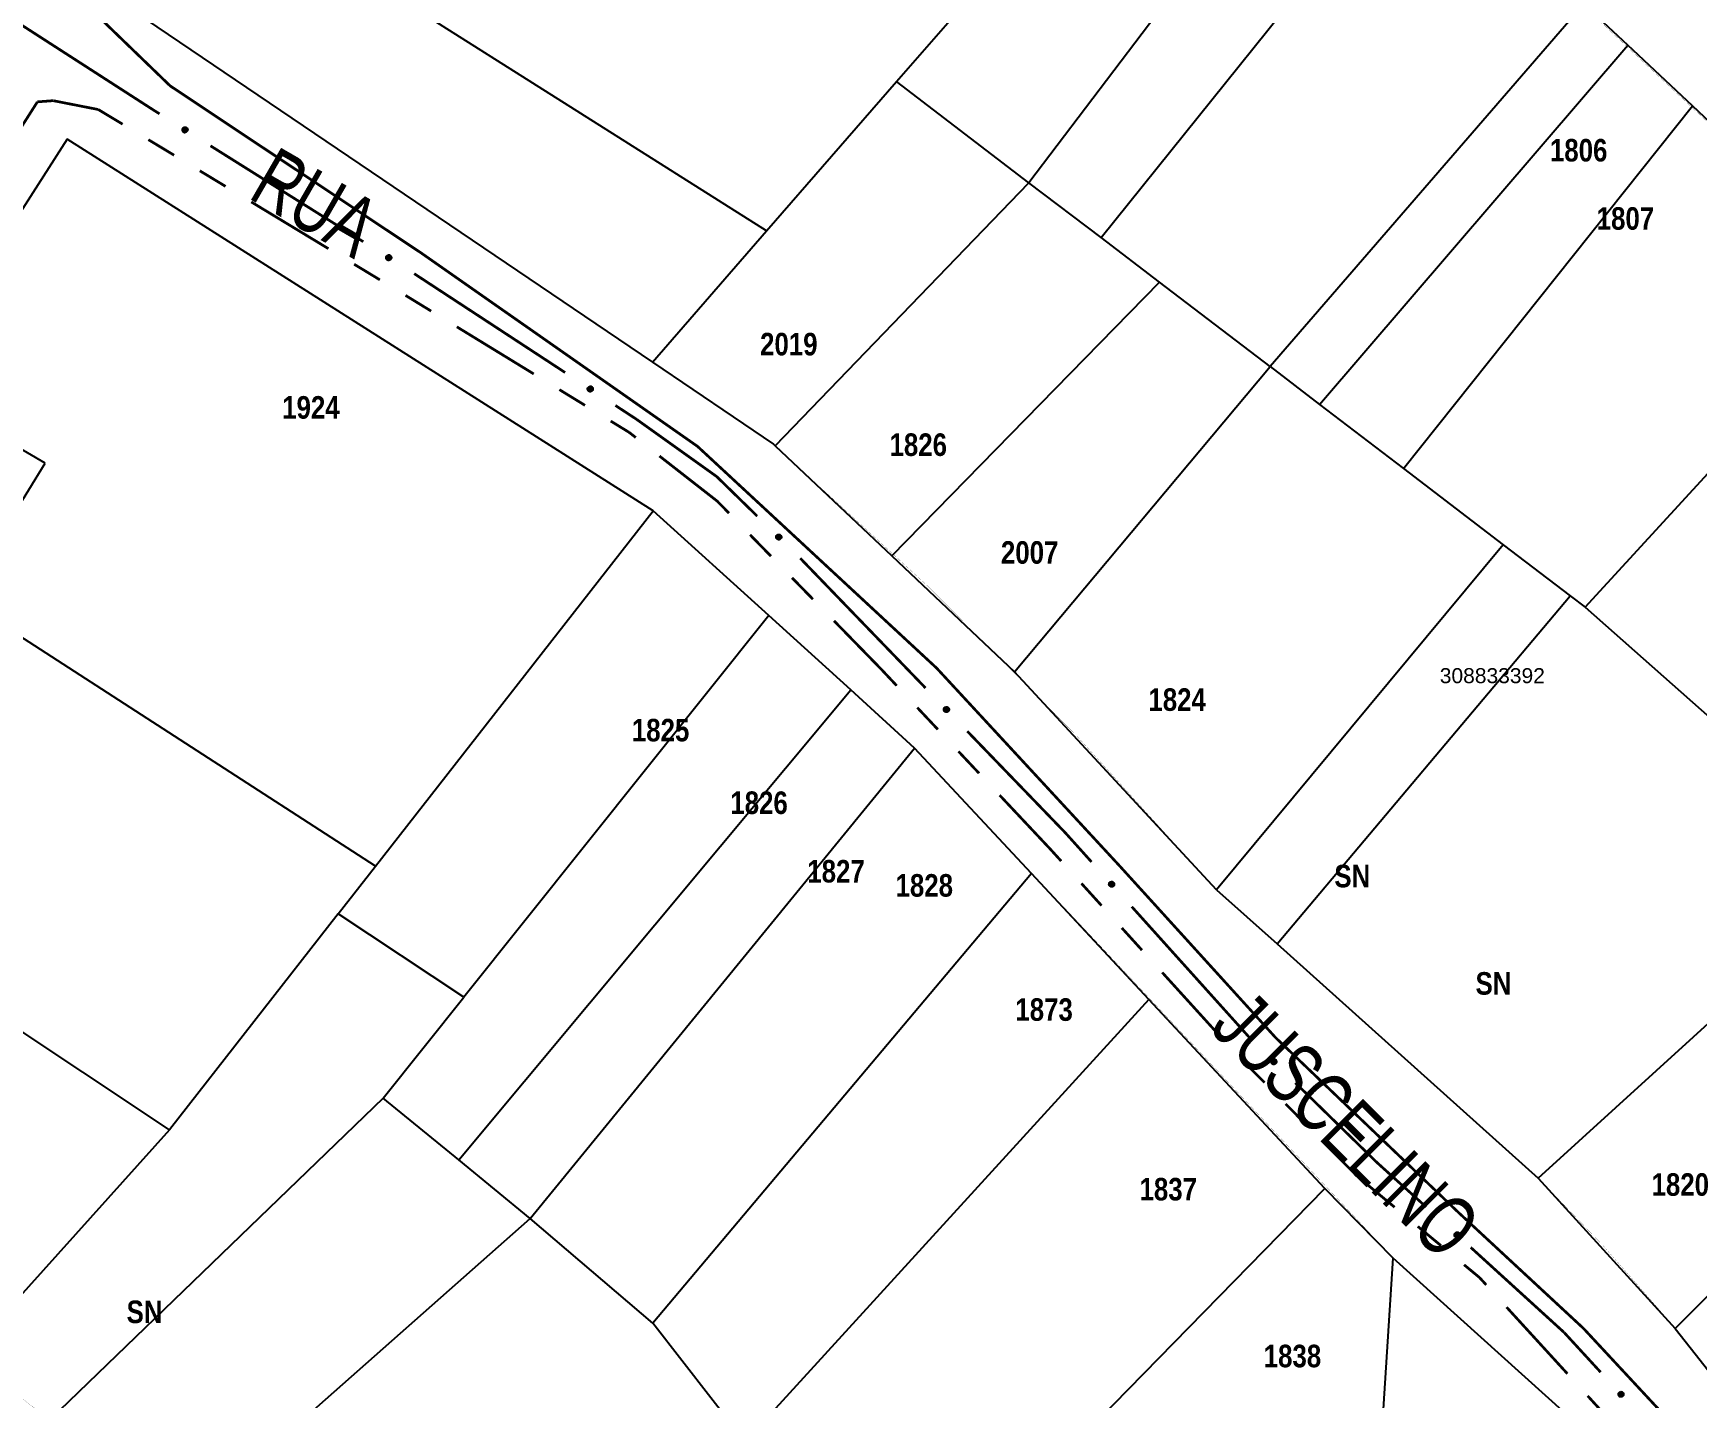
# Model space of a CAD drawing. Extents: x 201549 to 203722, y 4857623 to 4859778.
# Drawn here: x 202832.1 to 202942.7, y 4858445.6 to 4858536.4 of the extents above; entities that cross this region are included whole.
import ezdxf
from ezdxf.enums import TextEntityAlignment as Align

# ---------------------------------------------------------------- set-up
doc = ezdxf.new("R2010")
doc.units = 0
doc.header["$LTSCALE"] = 1.5
doc.header["$MEASUREMENT"] = 0
for name, color, linetype in [('CD-MALHA-LOTES', 40, 'CONTINUOUS'), ('CD_TXT_QUADRA', 1, 'CONTINUOUS'), ('RU-QUADRAS', 6, 'CONTINUOUS'), ('SV-EIXO-RUA-N-PAV', 6, 'CONTINUOUS'), ('SV-EST-MUNIC-PAV', 20, 'CONTINUOUS'), ('SV-RUA-NAO-PAV-S-GUIA-C-GUIA', 7, 'CONTINUOUS'), ('SV-TXT-RUA-N-PAV-S-GUIA-C-GUIA', 7, 'CONTINUOUS'), ('Th_NmrPort', 1, 'CONTINUOUS')]:
    doc.layers.add(name, color=color, linetype=linetype)
doc.styles.add('ARIAL', font='ARIAL.TTF')
doc.styles.add('MONOTXT', font='ARIAL.TTF', dxfattribs={"height": 0.2})
doc.styles.get("Standard").update_dxf_attribs({"font": 'swisscbo.ttf'})

msp = doc.modelspace()

# ---------------------------------------------------------------- linework, layer by layer
at = {"layer": 'CD-MALHA-LOTES', "linetype": 'Continuous'}
for p, q in [((202918.86, 4858553.56), (202898.29, 4858526.45)), ((202903.1, 4858522.8), (202923.97, 4858548.8)), ((202880.84, 4858523.25), (202844.03, 4858546.54)), ((202889.5, 4858533.19), (202897.64, 4858542.54)), ((202838.78, 4858537.85), (202873.25, 4858514.52)), ((202935.21, 4858538.33), (202914.34, 4858514.22)), ((202938.13, 4858535.61), (202935.21, 4858538.33)), ((202917.63, 4858511.71), (202938.13, 4858535.61)), ((202942.44, 4858531.56), (202938.13, 4858535.61)), ((202880.84, 4858523.25), (202889.5, 4858533.19)), ((202898.29, 4858526.45), (202889.5, 4858533.19)), ((202923.22, 4858507.44), (202942.44, 4858531.56)), ((202955.01, 4858519.72), (202942.44, 4858531.56)), ((202834.32, 4858529.36), (202823.88, 4858513.04)), ((202873.31, 4858504.63), (202834.32, 4858529.36)), ((202881.43, 4858508.94), (202898.29, 4858526.45)), ((202903.1, 4858522.8), (202898.29, 4858526.45)), ((202873.25, 4858514.52), (202880.84, 4858523.25)), ((202906.98, 4858519.84), (202903.1, 4858522.8)), ((202889.18, 4858501.64), (202906.98, 4858519.84)), ((202914.34, 4858514.22), (202906.98, 4858519.84)), ((202935.3, 4858498.21), (202955.01, 4858519.72)), ((202873.25, 4858514.52), (202881.3, 4858509.06)), ((202897.35, 4858493.92), (202914.34, 4858514.22)), ((202914.34, 4858514.22), (202917.63, 4858511.71)), ((202832.87, 4858507.79), (202823.88, 4858513.04)), ((202917.63, 4858511.71), (202923.22, 4858507.44)), ((202881.3, 4858509.06), (202881.43, 4858508.94)), ((202881.43, 4858508.94), (202889.18, 4858501.64)), ((202827.31, 4858498.78), (202832.87, 4858507.79)), ((202923.22, 4858507.44), (202929.85, 4858502.37)), ((202854.84, 4858480.99), (202873.31, 4858504.63)), ((202881.01, 4858497.67), (202873.31, 4858504.63)), ((202929.85, 4858502.37), (202910.77, 4858479.42)), ((202929.85, 4858502.37), (202934.31, 4858498.97)), ((202889.18, 4858501.64), (202897.35, 4858493.92)), ((202914.81, 4858475.81), (202934.31, 4858498.97)), ((202934.31, 4858498.97), (202935.3, 4858498.21)), ((202854.84, 4858480.99), (202827.31, 4858498.78)), ((202935.3, 4858498.21), (202944.94, 4858489.69)), ((202881.01, 4858497.67), (202860.7, 4858472.26)), ((202886.45, 4858492.71), (202881.01, 4858497.67)), ((202910.77, 4858479.42), (202897.35, 4858493.92)), ((202860.37, 4858461.44), (202886.45, 4858492.71)), ((202890.7, 4858488.84), (202886.45, 4858492.71)), ((202865.12, 4858457.54), (202890.7, 4858488.84)), ((202898.48, 4858480.49), (202890.7, 4858488.84)), ((202852.36, 4858477.81), (202854.84, 4858480.99)), ((202898.48, 4858480.49), (202873.28, 4858450.58)), ((202906.27, 4858472.12), (202898.48, 4858480.49)), ((202910.77, 4858479.42), (202914.81, 4858475.81)), ((202852.36, 4858477.81), (202841.14, 4858463.45)), ((202860.7, 4858472.26), (202852.36, 4858477.81)), ((202932.18, 4858460.23), (202950.67, 4858477.08)), ((202914.81, 4858475.81), (202932.18, 4858460.23)), ((202841.14, 4858463.45), (202827.84, 4858472.27)), ((202855.35, 4858465.55), (202860.7, 4858472.26)), ((202906.27, 4858472.12), (202879.42, 4858442.7)), ((202917.99, 4858459.54), (202906.27, 4858472.12)), ((202855.35, 4858465.55), (202833.18, 4858444.15)), ((202860.37, 4858461.44), (202855.35, 4858465.55)), ((202841.14, 4858463.45), (202827.62, 4858448.41)), ((202941.28, 4858450.23), (202953.35, 4858462.29)), ((202865.12, 4858457.54), (202860.37, 4858461.44)), ((202932.18, 4858460.23), (202941.28, 4858450.23)), ((202897.77, 4858438.89), (202917.99, 4858459.54)), ((202922.54, 4858454.9), (202917.99, 4858459.54)), ((202840.53, 4858435.8), (202865.12, 4858457.54)), ((202873.28, 4858450.58), (202865.12, 4858457.54)), ((202920.26, 4858419.81), (202922.54, 4858454.9)), ((202935.82, 4858442.94), (202922.54, 4858454.9)), ((202879.42, 4858442.7), (202873.28, 4858450.58)), ((202941.28, 4858450.23), (202944.53, 4858446.12))]:
    msp.add_line(p, q, dxfattribs=at)
at = {"layer": 'RU-QUADRAS', "linetype": 'Continuous'}
msp.add_lwpolyline([(202838.78, 4858537.85, 0.01, 0.01, 0), (202855.11, 4858564.89, 0.01, 0.01, 0), (202873.18, 4858589.29, 0.01, 0.01, 0), (202905.35, 4858566.14, 0.01, 0.01, 0), (202963.88, 4858511.37, 0.01, 0.01, -0.012560619), (203003.42, 4858477, 0.01, 0.01, -0.0237926553), (203027.63, 4858448.85, 0.01, 0.01, 0), (202980.21, 4858435.22, 0.01, 0.01, 0), (202953.97, 4858429.72, 0.01, 0.01, 0), (202944.52, 4858446.13, 0.01, 0.01, 0.0347884466), (202932.18, 4858460.23, 0.01, 0.01, 0), (202910.77, 4858479.42, 0.01, 0.01, 0.0338844747), (202881.43, 4858508.94, 0.01, 0.01, 0)], format="xyseb", close=True, dxfattribs=at)
msp.add_lwpolyline([(202833.18, 4858444.15, 0.01, 0.01, 0), (202797.37, 4858471.58, 0.01, 0.01, 0), (202834.32, 4858529.36, 0.01, 0.01, 0), (202873.31, 4858504.63, 0.01, 0.01, 0), (202890.7, 4858488.84, 0.01, 0.01, 0), (202922.54, 4858454.9, 0.01, 0.01, 0), (202935.82, 4858442.94, 0.01, 0.01, 0)], format="xyseb", dxfattribs=at)
at = {"layer": 'SV-EIXO-RUA-N-PAV', "const_width": 0.18}
for points in [[(202830.382122, 4858537.533736), (202839.627172, 4858531.573111)], [(202839.627172, 4858531.573111), (202840.040583, 4858531.30657)], [(202840.040583, 4858531.30657), (202840.470932, 4858531.036424)], [(202843.858751, 4858528.909764), (202854.022207, 4858522.529784)], [(202857.410026, 4858520.403124), (202857.451229, 4858520.377259)], [(202857.451229, 4858520.377259), (202867.44807, 4858513.827604)], [(202870.793915, 4858511.635499), (202871.630376, 4858511.087473)], [(202871.630376, 4858511.087473), (202872.19309, 4858510.718798)], [(202872.19309, 4858510.718798), (202877.3418, 4858507.041148)], [(202877.3418, 4858507.041148), (202877.530661, 4858506.906248)], [(202877.530661, 4858506.906248), (202880.226133, 4858504.273461)], [(202883.08495, 4858501.475831), (202891.419551, 4858492.842499)], [(202894.197751, 4858489.964722), (202900.448702, 4858483.489723)], [(202900.448702, 4858483.489723), (202900.723675, 4858483.204894)], [(202900.723675, 4858483.204894), (202902.464743, 4858481.268399)], [(202905.139094, 4858478.293866), (202913.162147, 4858469.370267)], [(202916.022288, 4858466.573983), (202921.029473, 4858461.682348)], [(202921.029473, 4858461.682348), (202921.438532, 4858461.28273)], [(202921.438532, 4858461.28273), (202924.722156, 4858458.311831)], [(202927.685601, 4858455.625206), (202933.60034, 4858450.238568)], [(202933.60034, 4858450.238568), (202933.892862, 4858449.972164)], [(202933.892862, 4858449.972164), (202936.331655, 4858447.318184)]]:
    msp.add_lwpolyline(points, dxfattribs=at)
at = {"layer": 'SV-EIXO-RUA-N-PAV'}
for points in [[(202842.101676, 4858530.142717), (202842.149194, 4858530.154295), (202842.192402, 4858530.154529), (202842.228495, 4858530.144352), (202842.258044, 4858530.127043), (202842.28628, 4858530.105929), (202842.310052, 4858530.078362), (202842.329658, 4858530.041921), (202842.341607, 4858529.994335), (202842.338938, 4858529.950058), (202842.330854, 4858529.914139), (202842.314578, 4858529.882287), (202842.293608, 4858529.855201), (202842.264156, 4858529.831455), (202842.227032, 4858529.811947), (202842.178892, 4858529.801089), (202842.136532, 4858529.80115), (202842.101879, 4858529.811911), (202842.069961, 4858529.828476), (202842.041393, 4858529.850376), (202842.018214, 4858529.877572), (202841.99864, 4858529.914985), (202841.988553, 4858529.962641), (202841.988132, 4858530.004891), (202841.998403, 4858530.039686), (202842.015418, 4858530.070742), (202842.03625, 4858530.09932), (202842.062967, 4858530.124369), (202842.101676, 4858530.142717)], [(202855.652952, 4858521.636077), (202855.70047, 4858521.647655), (202855.743677, 4858521.647889), (202855.77977, 4858521.637712), (202855.80932, 4858521.620402), (202855.837556, 4858521.599289), (202855.861327, 4858521.571721), (202855.880934, 4858521.53528), (202855.892883, 4858521.487695), (202855.890213, 4858521.443417), (202855.882129, 4858521.407498), (202855.865854, 4858521.375647), (202855.844884, 4858521.34856), (202855.815432, 4858521.324815), (202855.778308, 4858521.305306), (202855.730168, 4858521.294449), (202855.687807, 4858521.29451), (202855.653155, 4858521.30527), (202855.621237, 4858521.321835), (202855.592668, 4858521.343736), (202855.56949, 4858521.370931), (202855.549915, 4858521.408344), (202855.539829, 4858521.456), (202855.539407, 4858521.498251), (202855.549678, 4858521.533045), (202855.566694, 4858521.564102), (202855.587526, 4858521.59268), (202855.614243, 4858521.617729), (202855.652952, 4858521.636077)], [(202869.061136, 4858512.902371), (202869.108871, 4858512.913023), (202869.152074, 4858512.912417), (202869.187963, 4858512.901541), (202869.21717, 4858512.88366), (202869.244991, 4858512.862002), (202869.268222, 4858512.833978), (202869.287116, 4858512.797162), (202869.298138, 4858512.749353), (202869.294609, 4858512.705136), (202869.285828, 4858512.669381), (202869.268936, 4858512.637852), (202869.247444, 4858512.611178), (202869.217536, 4858512.58801), (202869.18004, 4858512.569226), (202869.131698, 4858512.559307), (202869.089347, 4858512.560191), (202869.05491, 4858512.571623), (202869.02332, 4858512.588805), (202868.995182, 4858512.611257), (202868.972537, 4858512.638898), (202868.953693, 4858512.676684), (202868.944535, 4858512.724527), (202868.944934, 4858512.766778), (202868.95588, 4858512.801366), (202868.973496, 4858512.832086), (202868.99488, 4858512.860253), (202869.022078, 4858512.884779), (202869.061136, 4858512.902371)], [(202881.631017, 4858503.055127), (202881.679909, 4858503.056395), (202881.722188, 4858503.047487), (202881.755313, 4858503.029908), (202881.780534, 4858503.006741), (202881.803667, 4858502.980134), (202881.821072, 4858502.948164), (202881.832529, 4858502.908401), (202881.834145, 4858502.859364), (202881.822173, 4858502.816653), (202881.806677, 4858502.783255), (202881.784034, 4858502.755565), (202881.75781, 4858502.733526), (202881.724003, 4858502.716545), (202881.683594, 4858502.705328), (202881.634246, 4858502.704896), (202881.592856, 4858502.713914), (202881.561263, 4858502.731758), (202881.53357, 4858502.754698), (202881.510278, 4858502.782144), (202881.493375, 4858502.813626), (202881.482154, 4858502.854332), (202881.482373, 4858502.903044), (202881.490895, 4858502.944428), (202881.508291, 4858502.976263), (202881.53149, 4858503.003019), (202881.557894, 4858503.026546), (202881.589303, 4858503.045379), (202881.631017, 4858503.055127)], [(202892.788054, 4858491.583437), (202892.836962, 4858491.583269), (202892.878962, 4858491.573124), (202892.911557, 4858491.554579), (202892.936087, 4858491.530682), (202892.958428, 4858491.503407), (202892.974886, 4858491.470939), (202892.985171, 4858491.430857), (202892.985347, 4858491.381794), (202892.972126, 4858491.339453), (202892.955655, 4858491.306525), (202892.932209, 4858491.279512), (202892.90535, 4858491.258252), (202892.871058, 4858491.242271), (202892.830337, 4858491.232246), (202892.780998, 4858491.233263), (202892.739891, 4858491.243492), (202892.708835, 4858491.262256), (202892.681827, 4858491.285999), (202892.659352, 4858491.314118), (202892.64338, 4858491.346082), (202892.633359, 4858491.3871), (202892.635009, 4858491.435784), (202892.644742, 4858491.4769), (202892.663066, 4858491.508211), (202892.68704, 4858491.534275), (202892.714124, 4858491.557016), (202892.746072, 4858491.574919), (202892.788054, 4858491.583437)], [(202903.787715, 4858479.961577), (202903.836587, 4858479.959674), (202903.8782, 4858479.948044), (202903.910116, 4858479.928356), (202903.933783, 4858479.903603), (202903.955143, 4858479.875553), (202903.970439, 4858479.842521), (202903.979294, 4858479.802099), (202903.977729, 4858479.753061), (202903.963015, 4858479.711215), (202903.945386, 4858479.678893), (202903.920996, 4858479.652728), (202903.8934, 4858479.632435), (202903.858563, 4858479.617681), (202903.817512, 4858479.609106), (202903.76824, 4858479.611873), (202903.727522, 4858479.623554), (202903.697151, 4858479.643409), (202903.671002, 4858479.668095), (202903.649539, 4858479.696993), (202903.634711, 4858479.729504), (202903.626152, 4858479.770852), (202903.629528, 4858479.819447), (202903.640714, 4858479.860192), (202903.660137, 4858479.890833), (202903.68502, 4858479.916029), (202903.712894, 4858479.937795), (202903.745458, 4858479.954553), (202903.787715, 4858479.961577)], [(202914.565812, 4858468.15074), (202914.614704, 4858468.152004), (202914.656982, 4858468.143092), (202914.690106, 4858468.12551), (202914.715325, 4858468.102341), (202914.738455, 4858468.075732), (202914.755857, 4858468.043759), (202914.76731, 4858468.003995), (202914.768922, 4858467.954959), (202914.756946, 4858467.912248), (202914.741446, 4858467.878852), (202914.718801, 4858467.851165), (202914.692575, 4858467.829128), (202914.658766, 4858467.81215), (202914.618356, 4858467.800937), (202914.569009, 4858467.800509), (202914.52762, 4858467.80953), (202914.496028, 4858467.827378), (202914.468337, 4858467.85032), (202914.445048, 4858467.877769), (202914.428147, 4858467.909252), (202914.41693, 4858467.949959), (202914.417154, 4858467.998671), (202914.42568, 4858468.040054), (202914.443079, 4858468.071888), (202914.466279, 4858468.098642), (202914.492686, 4858468.122166), (202914.524097, 4858468.140996), (202914.565812, 4858468.15074)], [(202926.743993, 4858456.631631), (202926.792811, 4858456.634606), (202926.835376, 4858456.62718), (202926.869095, 4858456.610768), (202926.895109, 4858456.588497), (202926.919157, 4858456.562714), (202926.937668, 4858456.53137), (202926.950506, 4858456.492032), (202926.953834, 4858456.443082), (202926.943362, 4858456.399978), (202926.929041, 4858456.36606), (202926.907379, 4858456.337596), (202926.881941, 4858456.314654), (202926.848747, 4858456.296504), (202926.808754, 4858456.283882), (202926.759452, 4858456.281727), (202926.717773, 4858456.289293), (202926.685575, 4858456.306023), (202926.657097, 4858456.327982), (202926.632862, 4858456.354598), (202926.614869, 4858456.38547), (202926.602234, 4858456.42576), (202926.600751, 4858456.474449), (202926.607823, 4858456.516106), (202926.624097, 4858456.54853), (202926.646347, 4858456.576079), (202926.671913, 4858456.600514), (202926.702646, 4858456.620433), (202926.743993, 4858456.631631)], [(202937.668743, 4858446.025808), (202937.717632, 4858446.024436), (202937.759369, 4858446.013259), (202937.791497, 4858445.993918), (202937.815431, 4858445.969424), (202937.837095, 4858445.941607), (202937.852749, 4858445.908744), (202937.862043, 4858445.868421), (202937.861011, 4858445.819369), (202937.846751, 4858445.777365), (202937.829475, 4858445.744853), (202937.805371, 4858445.718425), (202937.777996, 4858445.697833), (202937.743322, 4858445.682702), (202937.702366, 4858445.673682), (202937.653067, 4858445.675913), (202937.612224, 4858445.687151), (202937.58164, 4858445.706675), (202937.555225, 4858445.731075), (202937.533448, 4858445.759739), (202937.518268, 4858445.792087), (202937.509261, 4858445.833339), (202937.512108, 4858445.881968), (202937.522852, 4858445.922832), (202937.541941, 4858445.953682), (202937.566549, 4858445.979147), (202937.594184, 4858446.001215), (202937.626564, 4858446.018326), (202937.668743, 4858446.025808)]]:
    msp.add_lwpolyline(points, close=True, dxfattribs=at)
for points in [[(202841.988132, 4858530.004891), (202842.293608, 4858529.855201)], [(202841.988553, 4858529.962641), (202842.264156, 4858529.831455)], [(202841.989648, 4858529.981764), (202842.274319, 4858529.844954)], [(202841.995798, 4858530.019792), (202842.301271, 4858529.869923)], [(202841.997662, 4858529.938067), (202842.242744, 4858529.822886)], [(202841.998403, 4858530.039686), (202842.314578, 4858529.882287)], [(202841.99864, 4858529.914985), (202842.227032, 4858529.811947)], [(202842.008881, 4858530.053467), (202842.319837, 4858529.896934)], [(202842.014356, 4858529.895365), (202842.196145, 4858529.810249)], [(202842.015418, 4858530.070742), (202842.330854, 4858529.914139)], [(202842.018214, 4858529.877572), (202842.178892, 4858529.801089)], [(202842.029625, 4858530.083945), (202842.331631, 4858529.936253)], [(202842.033817, 4858529.862205), (202842.152018, 4858529.804117)], [(202842.03625, 4858530.09932), (202842.338938, 4858529.950058)], [(202842.041393, 4858529.850376), (202842.136532, 4858529.80115)], [(202842.05354, 4858530.10921), (202842.336625, 4858529.975007)], [(202842.062967, 4858530.124369), (202842.341607, 4858529.994335)], [(202842.082078, 4858530.131573), (202842.331647, 4858530.018408)], [(202842.101676, 4858530.142717), (202842.329658, 4858530.041921)], [(202842.127816, 4858530.147972), (202842.313367, 4858530.063716)], [(202842.149194, 4858530.154295), (202842.310052, 4858530.078362)], [(202842.173824, 4858530.154535), (202842.290144, 4858530.096017)], [(202842.192402, 4858530.154529), (202842.28628, 4858530.105929)], [(202855.539407, 4858521.498251), (202855.844884, 4858521.34856)], [(202855.539829, 4858521.456), (202855.815432, 4858521.324815)], [(202855.540924, 4858521.475123), (202855.825594, 4858521.338313)], [(202855.547073, 4858521.513151), (202855.852546, 4858521.363283)], [(202855.548937, 4858521.431427), (202855.794019, 4858521.316246)], [(202855.549678, 4858521.533045), (202855.865854, 4858521.375647)], [(202855.549915, 4858521.408344), (202855.778308, 4858521.305306)], [(202855.560157, 4858521.546827), (202855.871113, 4858521.390294)], [(202855.565632, 4858521.388725), (202855.747421, 4858521.303609)], [(202855.566694, 4858521.564102), (202855.882129, 4858521.407498)], [(202855.56949, 4858521.370931), (202855.730168, 4858521.294449)], [(202855.5809, 4858521.577305), (202855.882906, 4858521.429613)], [(202855.585093, 4858521.355564), (202855.703294, 4858521.297476)], [(202855.587526, 4858521.59268), (202855.890213, 4858521.443417)], [(202855.592668, 4858521.343736), (202855.687807, 4858521.29451)], [(202855.604815, 4858521.60257), (202855.8879, 4858521.468366)], [(202855.614243, 4858521.617729), (202855.892883, 4858521.487695)], [(202855.633353, 4858521.624933), (202855.882923, 4858521.511768)], [(202855.652952, 4858521.636077), (202855.880934, 4858521.53528)], [(202855.679092, 4858521.641332), (202855.864643, 4858521.557076)], [(202855.70047, 4858521.647655), (202855.861327, 4858521.571721)], [(202855.7251, 4858521.647895), (202855.841419, 4858521.589376)], [(202855.743677, 4858521.647889), (202855.837556, 4858521.599289)], [(202868.944535, 4858512.724527), (202869.217536, 4858512.58801)], [(202868.944934, 4858512.766778), (202869.247444, 4858512.611178)], [(202868.946001, 4858512.743625), (202869.227959, 4858512.601308)], [(202868.952889, 4858512.781527), (202869.255391, 4858512.625749)], [(202868.953164, 4858512.699781), (202869.195961, 4858512.579858)], [(202868.953693, 4858512.676684), (202869.18004, 4858512.569226)], [(202868.95588, 4858512.801366), (202869.268936, 4858512.637852)], [(202868.966624, 4858512.814941), (202869.274479, 4858512.652394)], [(202868.969025, 4858512.656763), (202869.149125, 4858512.56813)], [(202868.972537, 4858512.638898), (202869.131698, 4858512.559307)], [(202868.973496, 4858512.832086), (202869.285828, 4858512.669381)], [(202868.987838, 4858512.62323), (202869.104888, 4858512.562856)], [(202868.987956, 4858512.84501), (202869.287034, 4858512.691476)], [(202868.99488, 4858512.860253), (202869.294609, 4858512.705136)], [(202868.995182, 4858512.611257), (202869.089347, 4858512.560191)], [(202869.012358, 4858512.869806), (202869.292781, 4858512.730126)], [(202869.022078, 4858512.884779), (202869.298138, 4858512.749353)], [(202869.041325, 4858512.89161), (202869.288648, 4858512.773616)], [(202869.061136, 4858512.902371), (202869.287116, 4858512.797162)], [(202869.087373, 4858512.907117), (202869.271252, 4858512.81927)], [(202869.108871, 4858512.913023), (202869.268222, 4858512.833978)], [(202869.1335, 4858512.912784), (202869.248661, 4858512.852016)], [(202869.152074, 4858512.912417), (202869.244991, 4858512.862002)], [(202881.482154, 4858502.854332), (202881.683594, 4858502.705328)], [(202881.482373, 4858502.903044), (202881.724003, 4858502.716545)], [(202881.486079, 4858502.877099), (202881.701263, 4858502.712698)], [(202881.487487, 4858502.921503), (202881.73679, 4858502.72759)], [(202881.490895, 4858502.944428), (202881.75781, 4858502.733526)], [(202881.493366, 4858502.831833), (202881.653046, 4858502.710201)], [(202881.493375, 4858502.813626), (202881.634246, 4858502.704896)], [(202881.501539, 4858502.95737), (202881.768413, 4858502.746296)], [(202881.505375, 4858502.795307), (202881.60862, 4858502.713538)], [(202881.508291, 4858502.976263), (202881.784034, 4858502.755565)], [(202881.510278, 4858502.782144), (202881.592856, 4858502.713914)], [(202881.521447, 4858502.987517), (202881.792271, 4858502.76877)], [(202881.53149, 4858503.003019), (202881.806677, 4858502.783255)], [(202881.548167, 4858503.01292), (202881.812112, 4858502.804706)], [(202881.557894, 4858503.026546), (202881.822173, 4858502.816653)], [(202881.576884, 4858503.032556), (202881.825188, 4858502.841527)], [(202881.589303, 4858503.045379), (202881.834145, 4858502.859364)], [(202881.609505, 4858503.048379), (202881.829501, 4858502.884999)], [(202881.631017, 4858503.055127), (202881.832529, 4858502.908401)], [(202881.657677, 4858503.054735), (202881.821215, 4858502.933148)], [(202881.679909, 4858503.056395), (202881.821072, 4858502.948164)], [(202881.704032, 4858503.051421), (202881.805347, 4858502.969629)], [(202881.722188, 4858503.047487), (202881.803667, 4858502.980134)], [(202892.633359, 4858491.3871), (202892.830337, 4858491.232246)], [(202892.635009, 4858491.435784), (202892.871058, 4858491.242271)], [(202892.637952, 4858491.409742), (202892.848215, 4858491.239093)], [(202892.640662, 4858491.454085), (202892.884164, 4858491.252936)], [(202892.64338, 4858491.346082), (202892.780998, 4858491.233263)], [(202892.643906, 4858491.364282), (202892.799945, 4858491.238013)], [(202892.644742, 4858491.4769), (202892.90535, 4858491.258252)], [(202892.654837, 4858491.327419), (202892.755636, 4858491.242653)], [(202892.655761, 4858491.489525), (202892.916322, 4858491.270705)], [(202892.659352, 4858491.314118), (202892.739891, 4858491.243492)], [(202892.663066, 4858491.508211), (202892.932209, 4858491.279512)], [(202892.676547, 4858491.519074), (202892.940831, 4858491.292468)], [(202892.68704, 4858491.534275), (202892.955655, 4858491.306525)], [(202892.704, 4858491.543681), (202892.961718, 4858491.327806)], [(202892.714124, 4858491.557016), (202892.972126, 4858491.339453)], [(202892.733282, 4858491.562466), (202892.97587, 4858491.364228)], [(202892.746072, 4858491.574919), (202892.985347, 4858491.381794)], [(202892.766354, 4858491.577324), (202892.981458, 4858491.407555)], [(202892.788054, 4858491.583437), (202892.985171, 4858491.430857)], [(202892.814691, 4858491.582263), (202892.974589, 4858491.455926)], [(202892.836962, 4858491.583269), (202892.974886, 4858491.470939)], [(202892.860929, 4858491.577589), (202892.959799, 4858491.492857)], [(202892.878962, 4858491.573124), (202892.958428, 4858491.503407)], [(202903.626152, 4858479.770852), (202903.817512, 4858479.609106)], [(202903.629528, 4858479.819447), (202903.858563, 4858479.617681)], [(202903.631545, 4858479.793317), (202903.835621, 4858479.615315)], [(202903.634711, 4858479.729504), (202903.76824, 4858479.611873)], [(202903.635827, 4858479.837536), (202903.872039, 4858479.627873)], [(202903.635883, 4858479.747674), (202903.787344, 4858479.615948)], [(202903.640714, 4858479.860192), (202903.8934, 4858479.632435)], [(202903.645499, 4858479.710446), (202903.743227, 4858479.622158)], [(202903.649539, 4858479.696993), (202903.727522, 4858479.623554)], [(202903.652174, 4858479.872417), (202903.904807, 4858479.64449)], [(202903.660137, 4858479.890833), (202903.920996, 4858479.652728)], [(202903.673995, 4858479.901211), (202903.930073, 4858479.665371)], [(202903.68502, 4858479.916029), (202903.945386, 4858479.678893)], [(202903.702304, 4858479.924828), (202903.952201, 4858479.699945)], [(202903.712894, 4858479.937795), (202903.963015, 4858479.711215)], [(202903.732233, 4858479.942562), (202903.967635, 4858479.735842)], [(202903.745458, 4858479.954553), (202903.977729, 4858479.753061)], [(202903.765811, 4858479.956237), (202903.974757, 4858479.778943)], [(202903.787715, 4858479.961577), (202903.979294, 4858479.802099)], [(202903.814294, 4858479.959458), (202903.969609, 4858479.827528)], [(202903.836587, 4858479.959674), (202903.970439, 4858479.842521)], [(202903.860337, 4858479.953147), (202903.956138, 4858479.864961)], [(202903.8782, 4858479.948044), (202903.955143, 4858479.875553)], [(202914.41693, 4858467.949959), (202914.618356, 4858467.800937)], [(202914.417154, 4858467.998671), (202914.658766, 4858467.81215)], [(202914.420858, 4858467.972726), (202914.636026, 4858467.808305)], [(202914.422269, 4858468.017129), (202914.671555, 4858467.823193)], [(202914.42568, 4858468.040054), (202914.692575, 4858467.829128)], [(202914.42814, 4858467.927459), (202914.587809, 4858467.805812)], [(202914.428147, 4858467.909252), (202914.569009, 4858467.800509)], [(202914.436324, 4858468.052995), (202914.703179, 4858467.841896)], [(202914.440146, 4858467.890932), (202914.543383, 4858467.809153)], [(202914.443079, 4858468.071888), (202914.718801, 4858467.851165)], [(202914.445048, 4858467.877769), (202914.52762, 4858467.80953)], [(202914.456236, 4858468.083141), (202914.72704, 4858467.864368)], [(202914.466279, 4858468.098642), (202914.741446, 4858467.878852)], [(202914.482957, 4858468.108541), (202914.746884, 4858467.900302)], [(202914.492686, 4858468.122166), (202914.756946, 4858467.912248)], [(202914.511676, 4858468.128175), (202914.759963, 4858467.937122)], [(202914.524097, 4858468.140996), (202914.768922, 4858467.954959)], [(202914.544299, 4858468.143994), (202914.76428, 4858467.980594)], [(202914.565812, 4858468.15074), (202914.76731, 4858468.003995)], [(202914.592471, 4858468.150346), (202914.755999, 4858468.028744)], [(202914.614704, 4858468.152004), (202914.755857, 4858468.043759)], [(202914.638827, 4858468.147028), (202914.740134, 4858468.065226)], [(202914.656982, 4858468.143092), (202914.738455, 4858468.075732)], [(202926.600751, 4858456.474449), (202926.848747, 4858456.296504)], [(202926.602234, 4858456.42576), (202926.808754, 4858456.283882)], [(202926.605217, 4858456.493076), (202926.861141, 4858456.307988)], [(202926.605361, 4858456.44865), (202926.826155, 4858456.291864)], [(202926.607823, 4858456.516106), (202926.881941, 4858456.314654)], [(202926.614225, 4858456.403666), (202926.778055, 4858456.287685)], [(202926.614869, 4858456.38547), (202926.759452, 4858456.281727)], [(202926.618008, 4858456.529412), (202926.892091, 4858456.327787)], [(202926.624097, 4858456.54853), (202926.907379, 4858456.337596)], [(202926.627502, 4858456.367582), (202926.733539, 4858456.289468)], [(202926.632862, 4858456.354598), (202926.717773, 4858456.289293)], [(202926.636852, 4858456.560236), (202926.91515, 4858456.35108)], [(202926.646347, 4858456.576079), (202926.929041, 4858456.36606)], [(202926.662668, 4858456.586556), (202926.933724, 4858456.387687)], [(202926.671913, 4858456.600514), (202926.943362, 4858456.399978)], [(202926.690681, 4858456.607184), (202926.945506, 4858456.424942)], [(202926.702646, 4858456.620433), (202926.953834, 4858456.443082)], [(202926.72273, 4858456.624136), (202926.948298, 4858456.468539)], [(202926.743993, 4858456.631631), (202926.950506, 4858456.492032)], [(202926.770651, 4858456.632171), (202926.938336, 4858456.516369)], [(202926.792811, 4858456.634606), (202926.937668, 4858456.53137)], [(202926.817094, 4858456.630477), (202926.921203, 4858456.552274)], [(202926.835376, 4858456.62718), (202926.919157, 4858456.562714)], [(202937.509261, 4858445.833339), (202937.702366, 4858445.673682)], [(202937.512108, 4858445.881968), (202937.743322, 4858445.682702)], [(202937.514409, 4858445.855862), (202937.720407, 4858445.680087)], [(202937.518211, 4858445.900124), (202937.756686, 4858445.69304)], [(202937.518268, 4858445.792087), (202937.653067, 4858445.675913)], [(202937.519243, 4858445.810268), (202937.672125, 4858445.680196)], [(202937.522852, 4858445.922832), (202937.777996, 4858445.697833)], [(202937.529263, 4858445.773147), (202937.627944, 4858445.685925)], [(202937.533448, 4858445.759739), (202937.612224, 4858445.687151)], [(202937.534178, 4858445.935181), (202937.789272, 4858445.710012)], [(202937.541941, 4858445.953682), (202937.805371, 4858445.718425)], [(202937.555685, 4858445.96421), (202937.814309, 4858445.731166)], [(202937.566549, 4858445.979147), (202937.829475, 4858445.744853)], [(202937.583736, 4858445.988134), (202937.83606, 4858445.765978)], [(202937.594184, 4858446.001215), (202937.846751, 4858445.777365)], [(202937.613471, 4858446.006192), (202937.851104, 4858445.80204)], [(202937.626564, 4858446.018326), (202937.861011, 4858445.819369)], [(202937.646898, 4858446.020231), (202937.857757, 4858445.845217)], [(202937.668743, 4858446.025808), (202937.862043, 4858445.868421)], [(202937.695343, 4858446.023978), (202937.852082, 4858445.893743)], [(202937.717632, 4858446.024436), (202937.852749, 4858445.908744)], [(202937.741452, 4858446.018167), (202937.838205, 4858445.931027)], [(202937.759369, 4858446.013259), (202937.837095, 4858445.941607)]]:
    msp.add_lwpolyline(points, dxfattribs=at)
at = {"layer": 'SV-EST-MUNIC-PAV', "const_width": 0.18}
msp.add_lwpolyline([(202794.560988, 4858471.737137), (202808.66755, 4858494.562106), (202832.344652, 4858531.834302)], dxfattribs=at)
at = {"layer": 'SV-RUA-NAO-PAV-S-GUIA-C-GUIA', "const_width": 0.18}
for points in [[(203033.243507, 4858447.286117), (202990.425113, 4858434.535051), (202952.486756, 4858427.451126), (202951.365054, 4858430.433755), (202944.221803, 4858440.516092), (202935.183036, 4858450.24009), (202926.853814, 4858457.964642), (202914.709363, 4858469.577959), (202904.402062, 4858480.927835), (202892.160927, 4858494.163489), (202876.255123, 4858508.914892), (202857.912718, 4858521.75383), (202841.177031, 4858532.89743), (202836.121734, 4858537.780136)], [(202832.344652, 4858531.834302), (202833.341791, 4858531.909904)], [(202833.341791, 4858531.909904), (202833.392873, 4858531.913776)], [(202833.392873, 4858531.913776), (202836.286513, 4858531.346239)], [(202836.286513, 4858531.346239), (202836.391858, 4858531.325578)], [(202836.391858, 4858531.325578), (202838.013211, 4858530.349192)], [(202839.726529, 4858529.317424), (202840.583188, 4858528.801541)], [(202840.583188, 4858528.801541), (202840.849871, 4858528.640943)], [(202840.849871, 4858528.640943), (202841.438941, 4858528.284159)], [(202843.149631, 4858527.24804), (202844.86032, 4858526.211922)], [(202846.57101, 4858525.175803), (202851.703078, 4858522.067447)], [(202853.413767, 4858521.031329), (202855.124457, 4858519.99521)], [(202856.834205, 4858518.957547), (202858.53965, 4858517.912819)], [(202860.245095, 4858516.86809), (202865.361429, 4858513.733903)], [(202867.066873, 4858512.689174), (202868.772318, 4858511.644445)], [(202870.477763, 4858510.599716), (202871.330485, 4858510.077352)], [(202871.330485, 4858510.077352), (202871.706453, 4858509.84704)], [(202871.706453, 4858509.84704), (202872.147101, 4858509.50292)], [(202873.723387, 4858508.271935), (202876.875957, 4858505.809964)], [(202876.875957, 4858505.809964), (202877.572513, 4858505.265996)], [(202877.572513, 4858505.265996), (202878.351921, 4858504.466972)], [(202879.748452, 4858503.035294), (202881.144982, 4858501.603615)], [(202882.541512, 4858500.171937), (202883.938043, 4858498.740259)], [(202885.334573, 4858497.30858), (202888.127634, 4858494.445224)], [(202888.127634, 4858494.445224), (202888.466335, 4858494.097998)], [(202888.466335, 4858494.097998), (202889.503839, 4858492.994084)], [(202890.873537, 4858491.536714), (202892.243235, 4858490.079344)], [(202893.612932, 4858488.621973), (202894.98263, 4858487.164603)], [(202896.352328, 4858485.707233), (202899.091723, 4858482.792492)], [(202899.091723, 4858482.792492), (202899.713878, 4858482.130514)], [(202899.713878, 4858482.130514), (202900.447238, 4858481.322027)], [(202901.79095, 4858479.840663), (202903.134661, 4858478.359298)], [(202904.478373, 4858476.877934), (202905.822084, 4858475.39657)], [(202907.165795, 4858473.915206), (202911.19693, 4858469.471114)], [(202912.56485, 4858468.012674), (202913.970846, 4858466.590291)], [(202915.376843, 4858465.167908), (202916.78284, 4858463.745525)], [(202918.188837, 4858462.323142), (202919.594833, 4858460.90076)], [(202919.594833, 4858460.90076), (202920.100313, 4858460.389389)], [(202920.100313, 4858460.389389), (202922.626583, 4858458.295899)], [(202924.166538, 4858457.019757), (202925.706493, 4858455.743615)], [(202927.246448, 4858454.467473), (202928.016426, 4858453.829402)], [(202928.016426, 4858453.829402), (202928.274747, 4858453.615335)], [(202928.274747, 4858453.615335), (202928.722983, 4858453.124768)], [(202930.072059, 4858451.648288), (202934.119287, 4858447.218847)], [(202935.468363, 4858445.742367), (202936.817439, 4858444.265886)]]:
    msp.add_lwpolyline(points, dxfattribs=at)

# ---------------------------------------------------------------- texts
at = {"layer": 'CD_TXT_QUADRA', "color": 7, "linetype": 'Continuous', "style": 'MONOTXT'}
msp.add_text('308833392', height=1, dxfattribs=at).set_placement((202925.63, 4858493.16))
at = {"layer": 'SV-TXT-RUA-N-PAV-S-GUIA-C-GUIA', "style": 'ARIAL', "width": 0.7}
for s, rotation, p in [('RUA ', 330, (202846.27735, 4858525.473117)), ('JUSCELINO', 315, (202910.24191, 4858470.12859))]:
    msp.add_text(s, height=4, rotation=rotation, dxfattribs=at).set_placement(p)
at = {"layer": 'Th_NmrPort', "color": 1}
for s, p in [('1806', (202932.958554, 4858528.617271)), ('1807', (202936.068554, 4858524.077271)), ('2019', (202880.418554, 4858515.717271)), ('1924', (202848.628554, 4858511.507271)), ('1826', (202889.028554, 4858509.027271)), ('2007', (202896.438554, 4858501.857271)), ('1824', (202906.248554, 4858492.067271)), ('1825', (202871.888554, 4858490.037271)), ('1826', (202878.438554, 4858485.207271)), ('1827', (202883.558554, 4858480.647271)), ('SN', (202918.618554, 4858480.327271)), ('1828', (202889.428554, 4858479.707271)), ('SN', (202928.008554, 4858473.187271)), ('1873', (202897.398554, 4858471.447271)), ('1837', (202905.658554, 4858459.497271)), ('1820', (202939.718554, 4858459.807271)), ('SN', (202838.278554, 4858451.337271)), ('1838', (202913.918554, 4858448.397271))]:
    msp.add_text(s, height=1.5, dxfattribs=at).set_placement(p, align=Align.MIDDLE_LEFT)

doc.saveas('drawing.dxf')
